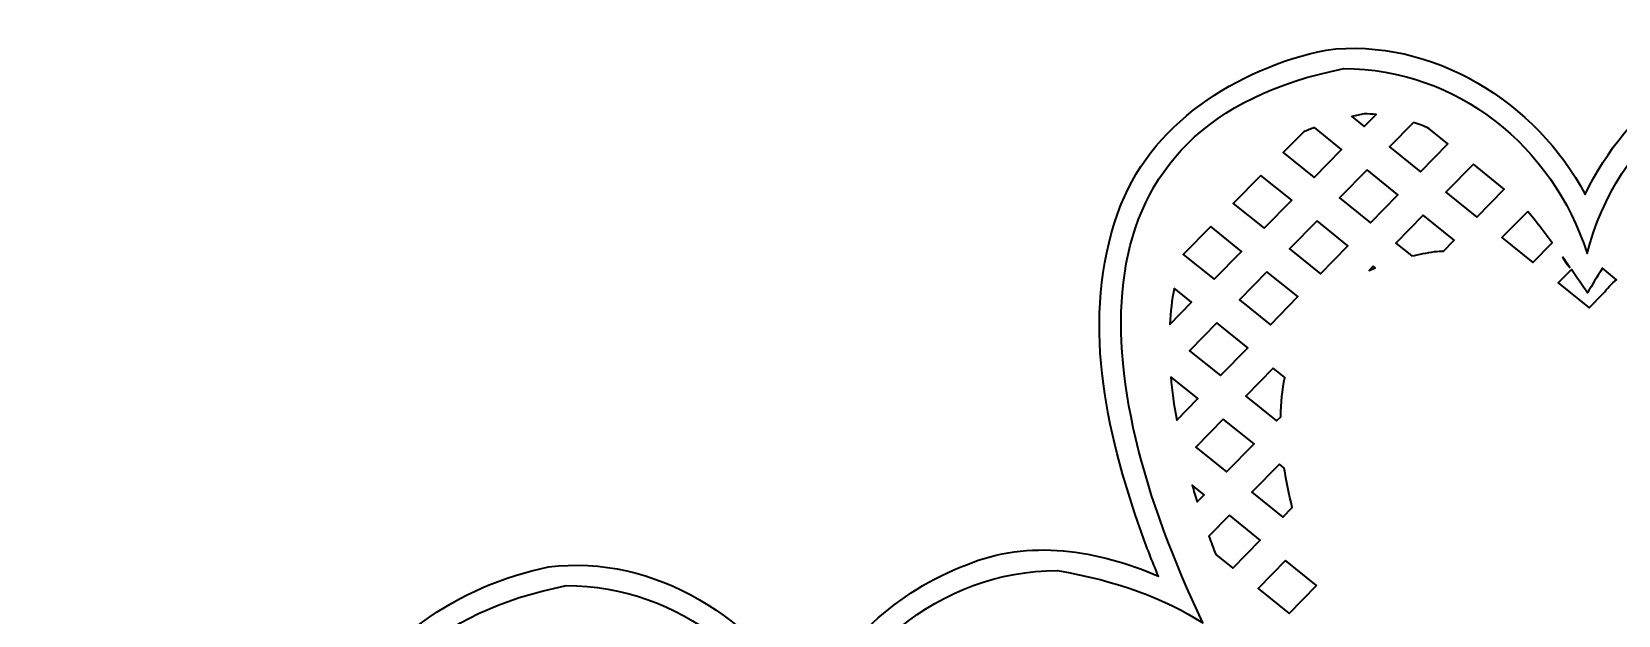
# Model space of a CAD drawing. Header units: centimetres. Extents: x -15.4 to 15.6, y -20.4 to 8.3.
# Drawn here: x -15.4 to 0.1, y 2.58 to 8.28 of the extents above; entities that cross this region are included whole.
import ezdxf

# ---------------------------------------------------------------- set-up
doc = ezdxf.new("R2010")
doc.units = ezdxf.units.CM
doc.header["$MEASUREMENT"] = 0
doc.layers.add('Layer 1', color=7, linetype='Continuous')

msp = doc.modelspace()

# ---------------------------------------------------------------- linework, layer by layer
at = {"layer": 'Layer 1', "color": 253, "lineweight": 35}
msp.add_open_spline([(2.00938, 8.26907), (1.0502, 8.19995), (0.17978, 7.55107), (-0.22387, 6.68736), (-0.22387, 6.68736), (-0.70016, 7.58544), (-1.72385, 8.23004), (-2.75726, 8.09874), (-2.75726, 8.09874), (-3.62561, 7.91991), (-4.4919, 7.37525), (-4.79051, 6.50462), (-4.79051, 6.50462), (-5.15748, 5.48943), (-4.91086, 4.37709), (-4.56387, 3.39329), (-4.56387, 3.39329), (-4.51215, 3.24645), (-4.4548, 3.10212), (-4.3952, 2.95838), (-4.3952, 2.95838), (-4.97886, 3.21249), (-5.66633, 3.32452), (-6.26961, 3.06917), (-6.26961, 3.06917), (-6.94618, 2.81647), (-7.51304, 2.29182), (-7.81908, 1.63794), (-7.81908, 1.63794), (-8.30112, 2.53189), (-9.32133, 3.18046), (-10.35495, 3.04767), (-10.35495, 3.04767), (-11.22027, 2.86914), (-12.08444, 2.32772), (-12.385, 1.45855), (-12.385, 1.45855), (-12.75559, 0.44133), (-12.5102, -0.6735), (-12.15588, -1.65877), (-12.15588, -1.65877), (-11.44262, -3.5993), (-10.2385, -5.32567), (-8.83004, -6.82455), (-8.83004, -6.82455), (-8.41224, -7.24781), (-7.96696, -7.67015), (-7.43379, -7.94164), (-7.43379, -7.94164), (-7.15003, -7.9436), (-6.98808, -7.66926), (-6.77426, -7.5253), (-6.77426, -7.5253), (-5.49626, -6.36561), (-4.52064, -4.90929), (-3.70962, -3.39638), (-3.70962, -3.39638), (-3.17585, -2.36237), (-2.74916, -1.25159), (-2.64646, -0.08432), (-2.64646, -0.08432), (-1.87001, -1.13242), (-1.01145, -2.15974), (0.0928, -2.87319), (0.0928, -2.87319), (0.36642, -2.95662), (0.54767, -2.67364), (0.74628, -2.54003), (0.74628, -2.54003), (1.48684, -1.91426), (2.09105, -1.1427), (2.65595, -0.35717), (2.65595, -0.35717), (2.8045, -1.84222), (3.50262, -3.19892), (4.26956, -4.45393), (4.26956, -4.45393), (5.12262, -5.81294), (6.13663, -7.09614), (7.41514, -8.0797), (7.41514, -8.0797), (7.57182, -8.19643), (7.79521, -8.36247), (7.98225, -8.20729), (7.98225, -8.20729), (8.48853, -7.89473), (8.87493, -7.42947), (9.27574, -6.99654), (9.27574, -6.99654), (10.57519, -5.50695), (11.62551, -3.78467), (12.25611, -1.90619), (12.25611, -1.90619), (12.55757, -0.94711), (12.72072, 0.12398), (12.37525, 1.09473), (12.37525, 1.09473), (12.09871, 1.82558), (11.47435, 2.39544), (10.74246, 2.64728), (10.74246, 2.64728), (10.15309, 2.89312), (9.46069, 2.97766), (8.86704, 2.70538), (8.86704, 2.70538), (8.21791, 2.44657), (7.68063, 1.93153), (7.38041, 1.30143), (7.38041, 1.30143), (6.9049, 2.18622), (5.90202, 2.82707), (4.8799, 2.71452), (4.8799, 2.71452), (4.68364, 2.6711), (4.48962, 2.6157), (4.30297, 2.54332), (4.30297, 2.54332), (4.7743, 3.66205), (5.12849, 4.90409), (4.88257, 6.12264), (4.88257, 6.12264), (4.68828, 6.99962), (4.01042, 7.73568), (3.16278, 8.02681), (3.16278, 8.02681), (2.79596, 8.16884), (2.40564, 8.27746), (2.00938, 8.26907)], degree=3, knots=[0, 0, 0, 0, 0.03030303, 0.03030303, 0.03030303, 0.03030303, 0.06060606, 0.06060606, 0.06060606, 0.06060606, 0.09090909, 0.09090909, 0.09090909, 0.09090909, 0.12121212, 0.12121212, 0.12121212, 0.12121212, 0.15151515, 0.15151515, 0.15151515, 0.15151515, 0.18181818, 0.18181818, 0.18181818, 0.18181818, 0.21212121, 0.21212121, 0.21212121, 0.21212121, 0.24242424, 0.24242424, 0.24242424, 0.24242424, 0.27272727, 0.27272727, 0.27272727, 0.27272727, 0.3030303, 0.3030303, 0.3030303, 0.3030303, 0.33333333, 0.33333333, 0.33333333, 0.33333333, 0.36363636, 0.36363636, 0.36363636, 0.36363636, 0.39393939, 0.39393939, 0.39393939, 0.39393939, 0.42424242, 0.42424242, 0.42424242, 0.42424242, 0.45454545, 0.45454545, 0.45454545, 0.45454545, 0.48484848, 0.48484848, 0.48484848, 0.48484848, 0.51515152, 0.51515152, 0.51515152, 0.51515152, 0.54545455, 0.54545455, 0.54545455, 0.54545455, 0.57575758, 0.57575758, 0.57575758, 0.57575758, 0.60606061, 0.60606061, 0.60606061, 0.60606061, 0.63636364, 0.63636364, 0.63636364, 0.63636364, 0.66666667, 0.66666667, 0.66666667, 0.66666667, 0.6969697, 0.6969697, 0.6969697, 0.6969697, 0.72727273, 0.72727273, 0.72727273, 0.72727273, 0.75757576, 0.75757576, 0.75757576, 0.75757576, 0.78787879, 0.78787879, 0.78787879, 0.78787879, 0.81818182, 0.81818182, 0.81818182, 0.81818182, 0.84848485, 0.84848485, 0.84848485, 0.84848485, 0.87878788, 0.87878788, 0.87878788, 0.87878788, 0.90909091, 0.90909091, 0.90909091, 0.90909091, 0.93939394, 0.93939394, 0.93939394, 0.93939394, 1, 1, 1, 1], dxfattribs=at)
at = {"layer": 'Layer 1', "color": 97, "lineweight": 35}
for points, knots in [([(2.21466, 8.06417), (1.05942, 8.06417), (0.08578, 7.2364), (-0.20612, 6.11092), (-0.20612, 6.11092), (-0.54179, 7.16051), (-1.48017, 7.91671), (-2.58435, 7.91671), (-2.58435, 7.91671), (-5.30088, 7.37912), (-5.11676, 4.93459), (-3.9613, 2.50175), (-3.9613, 2.50175), (-4.32873, 2.73763), (-4.79713, 2.91279), (-5.38224, 3.01279), (-5.38224, 3.01279), (-6.53748, 3.01279), (-7.51113, 2.18502), (-7.80302, 1.05954), (-7.80302, 1.05954), (-8.13869, 2.10913), (-9.07707, 2.86533), (-10.18125, 2.86533), (-10.18125, 2.86533), (-15.40439, 1.83169), (-9.90405, -6.25215), (-7.39448, -7.74654), (-7.39448, -7.74654), (-5.83949, -6.73422), (-2.61042, -2.3005), (-2.85559, 0.57799), (-2.85559, 0.57799), (-1.84994, -0.91735), (-0.65078, -2.18711), (0.20241, -2.69516), (0.20241, -2.69516), (0.90328, -2.23889), (1.94414, -1.08734), (2.85381, 0.30337), (2.85381, 0.30337), (2.63987, -2.51335), (5.99897, -7.00812), (7.80656, -8.0845), (7.80656, -8.0845), (10.01437, -6.64719), (15.59712, 1.68729), (9.81879, 2.67483), (9.81879, 2.67483), (8.66355, 2.67483), (7.68991, 1.84706), (7.39802, 0.72158), (7.39802, 0.72158), (7.06235, 1.77117), (6.12397, 2.52737), (5.01979, 2.52737), (5.01979, 2.52737), (4.55367, 2.43513), (4.17321, 2.2866), (3.86814, 2.09176), (3.86814, 2.09176), (5.13047, 4.72334), (5.41119, 7.51787), (2.21466, 8.06417)], [0, 0, 0, 0, 0.05882353, 0.05882353, 0.05882353, 0.05882353, 0.11764706, 0.11764706, 0.11764706, 0.11764706, 0.17647059, 0.17647059, 0.17647059, 0.17647059, 0.23529412, 0.23529412, 0.23529412, 0.23529412, 0.29411765, 0.29411765, 0.29411765, 0.29411765, 0.35294118, 0.35294118, 0.35294118, 0.35294118, 0.41176471, 0.41176471, 0.41176471, 0.41176471, 0.47058824, 0.47058824, 0.47058824, 0.47058824, 0.52941176, 0.52941176, 0.52941176, 0.52941176, 0.58823529, 0.58823529, 0.58823529, 0.58823529, 0.64705882, 0.64705882, 0.64705882, 0.64705882, 0.70588235, 0.70588235, 0.70588235, 0.70588235, 0.76470588, 0.76470588, 0.76470588, 0.76470588, 0.82352941, 0.82352941, 0.82352941, 0.82352941, 0.88235294, 0.88235294, 0.88235294, 0.88235294, 1, 1, 1, 1]), ([(-2.38418, 7.47481), (-2.34508, 7.47481), (-2.30629, 7.47304), (-2.26815, 7.46998), (-2.26815, 7.46998), (-2.26815, 7.46998), (-2.38418, 7.35201), (-2.38418, 7.35201), (-2.38418, 7.35201), (-2.38418, 7.35201), (-2.5036, 7.44822), (-2.5036, 7.44822), (-2.5036, 7.44822), (-2.46444, 7.45744), (-2.42482, 7.46659), (-2.38418, 7.47481)], [0, 0, 0, 0, 0.2, 0.2, 0.2, 0.2, 0.4, 0.4, 0.4, 0.4, 0.6, 0.6, 0.6, 0.6, 1, 1, 1, 1]), ([(-2.87008, 7.34089), (-2.87008, 7.34089), (-2.60465, 7.12768), (-2.60465, 7.12768), (-2.60465, 7.12768), (-2.60465, 7.12768), (-2.87298, 6.85403), (-2.87298, 6.85403), (-2.87298, 6.85403), (-2.87298, 6.85403), (-3.17467, 7.0977), (-3.17467, 7.0977), (-3.17467, 7.0977), (-3.17467, 7.0977), (-2.97548, 7.30028), (-2.97548, 7.30028), (-2.97548, 7.30028), (-2.94109, 7.31425), (-2.906, 7.32793), (-2.87008, 7.34089)], [0, 0, 0, 0, 0.16666667, 0.16666667, 0.16666667, 0.16666667, 0.33333333, 0.33333333, 0.33333333, 0.33333333, 0.5, 0.5, 0.5, 0.5, 0.66666667, 0.66666667, 0.66666667, 0.66666667, 1, 1, 1, 1]), ([(-1.90119, 7.39214), (-1.85041, 7.3745), (-1.80028, 7.35478), (-1.75131, 7.33219), (-1.75131, 7.33219), (-1.75131, 7.33219), (-1.56614, 7.18231), (-1.56614, 7.18231), (-1.56614, 7.18231), (-1.56614, 7.18231), (-1.83399, 6.90866), (-1.83399, 6.90866), (-1.83399, 6.90866), (-1.83399, 6.90866), (-2.13616, 7.15233), (-2.13616, 7.15233), (-2.13616, 7.15233), (-2.13616, 7.15233), (-1.90119, 7.39214), (-1.90119, 7.39214)], [0, 0, 0, 0, 0.16666667, 0.16666667, 0.16666667, 0.16666667, 0.33333333, 0.33333333, 0.33333333, 0.33333333, 0.5, 0.5, 0.5, 0.5, 0.66666667, 0.66666667, 0.66666667, 0.66666667, 1, 1, 1, 1]), ([(-1.31763, 6.98263), (-1.31763, 6.98263), (-1.01642, 6.73992), (-1.01642, 6.73992), (-1.01642, 6.73992), (-1.01642, 6.73992), (-1.28523, 6.46579), (-1.28523, 6.46579), (-1.28523, 6.46579), (-1.28523, 6.46579), (-1.58644, 6.70898), (-1.58644, 6.70898), (-1.58644, 6.70898), (-1.58644, 6.70898), (-1.31763, 6.98263), (-1.31763, 6.98263)], [0, 0, 0, 0, 0.2, 0.2, 0.2, 0.2, 0.4, 0.4, 0.4, 0.4, 0.6, 0.6, 0.6, 0.6, 1, 1, 1, 1]), ([(-3.39465, 6.87336), (-3.39465, 6.87336), (-3.09296, 6.63017), (-3.09296, 6.63017), (-3.09296, 6.63017), (-3.09296, 6.63017), (-3.36177, 6.35652), (-3.36177, 6.35652), (-3.36177, 6.35652), (-3.36177, 6.35652), (-3.66346, 6.59971), (-3.66346, 6.59971), (-3.66346, 6.59971), (-3.66346, 6.59971), (-3.39465, 6.87336), (-3.39465, 6.87336)], [0, 0, 0, 0, 0.2, 0.2, 0.2, 0.2, 0.4, 0.4, 0.4, 0.4, 0.6, 0.6, 0.6, 0.6, 1, 1, 1, 1]), ([(-2.35662, 6.928), (-2.35662, 6.928), (-2.05493, 6.68433), (-2.05493, 6.68433), (-2.05493, 6.68433), (-2.05493, 6.68433), (-2.32374, 6.41068), (-2.32374, 6.41068), (-2.32374, 6.41068), (-2.32374, 6.41068), (-2.62543, 6.65435), (-2.62543, 6.65435), (-2.62543, 6.65435), (-2.62543, 6.65435), (-2.35662, 6.928), (-2.35662, 6.928)], [0, 0, 0, 0, 0.2, 0.2, 0.2, 0.2, 0.4, 0.4, 0.4, 0.4, 0.6, 0.6, 0.6, 0.6, 1, 1, 1, 1]), ([(-0.78677, 6.52236), (-0.70363, 6.42214), (-0.62393, 6.31883), (-0.54696, 6.21487), (-0.54696, 6.21487), (-0.54696, 6.21487), (-0.736, 6.02293), (-0.736, 6.02293), (-0.736, 6.02293), (-0.736, 6.02293), (-1.03817, 6.2666), (-1.03817, 6.2666), (-1.03817, 6.2666), (-1.03817, 6.2666), (-0.78677, 6.52236), (-0.78677, 6.52236)], [0, 0, 0, 0, 0.2, 0.2, 0.2, 0.2, 0.4, 0.4, 0.4, 0.4, 0.6, 0.6, 0.6, 0.6, 1, 1, 1, 1]), ([(-3.88441, 6.37538), (-3.88441, 6.37538), (-3.58224, 6.13171), (-3.58224, 6.13171), (-3.58224, 6.13171), (-3.58224, 6.13171), (-3.85057, 5.85855), (-3.85057, 5.85855), (-3.85057, 5.85855), (-3.85057, 5.85855), (-4.15226, 6.10174), (-4.15226, 6.10174), (-4.15226, 6.10174), (-4.15226, 6.10174), (-3.88441, 6.37538), (-3.88441, 6.37538)], [0, 0, 0, 0, 0.2, 0.2, 0.2, 0.2, 0.4, 0.4, 0.4, 0.4, 0.6, 0.6, 0.6, 0.6, 1, 1, 1, 1]), ([(-2.84542, 6.43002), (-2.84542, 6.43002), (-2.54325, 6.18683), (-2.54325, 6.18683), (-2.54325, 6.18683), (-2.54325, 6.18683), (-2.81158, 5.91318), (-2.81158, 5.91318), (-2.81158, 5.91318), (-2.81158, 5.91318), (-3.11375, 6.15637), (-3.11375, 6.15637), (-3.11375, 6.15637), (-3.11375, 6.15637), (-2.84542, 6.43002), (-2.84542, 6.43002)], [0, 0, 0, 0, 0.2, 0.2, 0.2, 0.2, 0.4, 0.4, 0.4, 0.4, 0.6, 0.6, 0.6, 0.6, 1, 1, 1, 1]), ([(-1.80739, 6.48465), (-1.80739, 6.48465), (-1.50618, 6.24146), (-1.50618, 6.24146), (-1.50618, 6.24146), (-1.50618, 6.24146), (-1.61061, 6.13461), (-1.61061, 6.13461), (-1.61061, 6.13461), (-1.63905, 6.13351), (-1.66743, 6.13188), (-1.69618, 6.12978), (-1.69618, 6.12978), (-1.7745, 6.11777), (-1.84908, 6.10313), (-1.92051, 6.08627), (-1.92051, 6.08627), (-1.92051, 6.08627), (-2.07522, 6.21101), (-2.07522, 6.21101), (-2.07522, 6.21101), (-2.07522, 6.21101), (-1.80739, 6.48465), (-1.80739, 6.48465)], [0, 0, 0, 0, 0.14285714, 0.14285714, 0.14285714, 0.14285714, 0.28571429, 0.28571429, 0.28571429, 0.28571429, 0.42857143, 0.42857143, 0.42857143, 0.42857143, 0.57142857, 0.57142857, 0.57142857, 0.57142857, 0.71428571, 0.71428571, 0.71428571, 0.71428571, 1, 1, 1, 1]), ([(-0.44592, 6.07659), (-0.42158, 6.04258), (-0.39812, 6.00887), (-0.37437, 5.97506), (-0.37437, 5.97506), (-0.40366, 6.00222), (-0.42791, 6.03744), (-0.44592, 6.07659)], [0, 0, 0, 0, 0.33333333, 0.33333333, 0.33333333, 0.33333333, 1, 1, 1, 1]), ([(-3.33422, 5.93203), (-3.33422, 5.93203), (-3.03205, 5.68884), (-3.03205, 5.68884), (-3.03205, 5.68884), (-3.03205, 5.68884), (-3.30086, 5.41519), (-3.30086, 5.41519), (-3.30086, 5.41519), (-3.30086, 5.41519), (-3.60303, 5.65838), (-3.60303, 5.65838), (-3.60303, 5.65838), (-3.60303, 5.65838), (-3.33422, 5.93203), (-3.33422, 5.93203)], [0, 0, 0, 0, 0.2, 0.2, 0.2, 0.2, 0.4, 0.4, 0.4, 0.4, 0.6, 0.6, 0.6, 0.6, 1, 1, 1, 1]), ([(-2.29522, 5.98715), (-2.29522, 5.98715), (-2.27636, 5.97168), (-2.27636, 5.97168), (-2.27636, 5.97168), (-2.2967, 5.96309), (-2.31672, 5.95419), (-2.33631, 5.94509), (-2.33631, 5.94509), (-2.33631, 5.94509), (-2.29522, 5.98715), (-2.29522, 5.98715)], [0, 0, 0, 0, 0.25, 0.25, 0.25, 0.25, 0.5, 0.5, 0.5, 0.5, 1, 1, 1, 1]), ([(-0.0572, 5.96636), (-0.0572, 5.96636), (0.08156, 5.85468), (0.08156, 5.85468), (0.08156, 5.85468), (0.0341, 5.81444), (-0.00978, 5.76922), (-0.04946, 5.71882), (-0.04946, 5.71882), (-0.04946, 5.71882), (-0.1858, 5.58006), (-0.1858, 5.58006), (-0.1858, 5.58006), (-0.1858, 5.58006), (-0.48797, 5.82325), (-0.48797, 5.82325), (-0.48797, 5.82325), (-0.48797, 5.82325), (-0.35936, 5.95379), (-0.35936, 5.95379), (-0.35936, 5.95379), (-0.30558, 5.87702), (-0.25274, 5.8006), (-0.20175, 5.72656), (-0.20175, 5.72656), (-0.15808, 5.80157), (-0.10966, 5.88234), (-0.05719, 5.96637), (-0.05719, 5.96637), (-0.05719, 5.96637), (-0.0572, 5.96636), (-0.0572, 5.96636)], [0, 0, 0, 0, 0.11111111, 0.11111111, 0.11111111, 0.11111111, 0.22222222, 0.22222222, 0.22222222, 0.22222222, 0.33333333, 0.33333333, 0.33333333, 0.33333333, 0.44444444, 0.44444444, 0.44444444, 0.44444444, 0.55555556, 0.55555556, 0.55555556, 0.55555556, 0.66666667, 0.66666667, 0.66666667, 0.66666667, 0.77777778, 0.77777778, 0.77777778, 0.77777778, 1, 1, 1, 1]), ([(-4.24171, 5.77152), (-4.24171, 5.77152), (-4.07104, 5.63373), (-4.07104, 5.63373), (-4.07104, 5.63373), (-4.07104, 5.63373), (-4.28377, 5.41713), (-4.28377, 5.41713), (-4.28377, 5.41713), (-4.27703, 5.53883), (-4.26289, 5.65705), (-4.24171, 5.77152)], [0, 0, 0, 0, 0.25, 0.25, 0.25, 0.25, 0.5, 0.5, 0.5, 0.5, 1, 1, 1, 1]), ([(-3.8235, 5.43405), (-3.8235, 5.43405), (-3.52181, 5.19038), (-3.52181, 5.19038), (-3.52181, 5.19038), (-3.52181, 5.19038), (-3.78966, 4.91721), (-3.78966, 4.91721), (-3.78966, 4.91721), (-3.78966, 4.91721), (-4.09183, 5.1604), (-4.09183, 5.1604), (-4.09183, 5.1604), (-4.09183, 5.1604), (-3.8235, 5.43405), (-3.8235, 5.43405)], [0, 0, 0, 0, 0.2, 0.2, 0.2, 0.2, 0.4, 0.4, 0.4, 0.4, 0.6, 0.6, 0.6, 0.6, 1, 1, 1, 1]), ([(-3.2733, 4.9907), (-3.2733, 4.9907), (-3.16017, 4.89932), (-3.16017, 4.89932), (-3.16017, 4.89932), (-3.18487, 4.77738), (-3.19789, 4.64929), (-3.2003, 4.51592), (-3.2003, 4.51592), (-3.2003, 4.51592), (-3.24091, 4.47483), (-3.24091, 4.47483), (-3.24091, 4.47483), (-3.24091, 4.47483), (-3.54212, 4.71705), (-3.54212, 4.71705), (-3.54212, 4.71705), (-3.54212, 4.71705), (-3.2733, 4.9907), (-3.2733, 4.9907)], [0, 0, 0, 0, 0.16666667, 0.16666667, 0.16666667, 0.16666667, 0.33333333, 0.33333333, 0.33333333, 0.33333333, 0.5, 0.5, 0.5, 0.5, 0.66666667, 0.66666667, 0.66666667, 0.66666667, 1, 1, 1, 1]), ([(-4.2741, 4.90609), (-4.2741, 4.90609), (-4.00964, 4.69287), (-4.00964, 4.69287), (-4.00964, 4.69287), (-4.00964, 4.69287), (-4.21657, 4.48207), (-4.21657, 4.48207), (-4.21657, 4.48207), (-4.2424, 4.62605), (-4.26208, 4.76767), (-4.2741, 4.90608), (-4.2741, 4.90608), (-4.2741, 4.90608), (-4.2741, 4.90609), (-4.2741, 4.90609)], [0, 0, 0, 0, 0.2, 0.2, 0.2, 0.2, 0.4, 0.4, 0.4, 0.4, 0.6, 0.6, 0.6, 0.6, 1, 1, 1, 1]), ([(-3.76209, 4.4932), (-3.76209, 4.4932), (-3.46088, 4.25049), (-3.46088, 4.25049), (-3.46088, 4.25049), (-3.46088, 4.25049), (-3.72921, 3.97684), (-3.72921, 3.97684), (-3.72921, 3.97684), (-3.72921, 3.97684), (-4.03042, 4.21955), (-4.03042, 4.21955), (-4.03042, 4.21955), (-4.03042, 4.21955), (-3.76209, 4.4932), (-3.76209, 4.4932)], [0, 0, 0, 0, 0.2, 0.2, 0.2, 0.2, 0.4, 0.4, 0.4, 0.4, 0.6, 0.6, 0.6, 0.6, 1, 1, 1, 1]), ([(-3.21286, 4.05082), (-3.21286, 4.05082), (-3.165, 4.01214), (-3.165, 4.01214), (-3.165, 4.01214), (-3.14608, 3.88643), (-3.1196, 3.75799), (-3.08716, 3.62729), (-3.08716, 3.62729), (-3.08716, 3.62729), (-3.1795, 3.5335), (-3.1795, 3.5335), (-3.1795, 3.5335), (-3.1795, 3.5335), (-3.48167, 3.77717), (-3.48167, 3.77717), (-3.48167, 3.77717), (-3.48167, 3.77717), (-3.21286, 4.05082), (-3.21286, 4.05082)], [0, 0, 0, 0, 0.16666667, 0.16666667, 0.16666667, 0.16666667, 0.33333333, 0.33333333, 0.33333333, 0.33333333, 0.5, 0.5, 0.5, 0.5, 0.66666667, 0.66666667, 0.66666667, 0.66666667, 1, 1, 1, 1]), ([(-4.06572, 3.84631), (-4.06572, 3.84631), (-3.94969, 3.75252), (-3.94969, 3.75252), (-3.94969, 3.75252), (-3.94969, 3.75252), (-4.01689, 3.68435), (-4.01689, 3.68435), (-4.01689, 3.68435), (-4.03403, 3.73855), (-4.05005, 3.79251), (-4.06572, 3.84632), (-4.06572, 3.84632), (-4.06572, 3.84632), (-4.06572, 3.84631), (-4.06572, 3.84631)], [0, 0, 0, 0, 0.2, 0.2, 0.2, 0.2, 0.4, 0.4, 0.4, 0.4, 0.6, 0.6, 0.6, 0.6, 1, 1, 1, 1]), ([(-3.70214, 3.55283), (-3.70214, 3.55283), (-3.40045, 3.30916), (-3.40045, 3.30916), (-3.40045, 3.30916), (-3.40045, 3.30916), (-3.6683, 3.03551), (-3.6683, 3.03551), (-3.6683, 3.03551), (-3.6683, 3.03551), (-3.8351, 3.1704), (-3.8351, 3.1704), (-3.8351, 3.1704), (-3.85823, 3.23), (-3.88069, 3.28947), (-3.9023, 3.3488), (-3.9023, 3.3488), (-3.9023, 3.3488), (-3.70214, 3.55283), (-3.70214, 3.55283)], [0, 0, 0, 0, 0.16666667, 0.16666667, 0.16666667, 0.16666667, 0.33333333, 0.33333333, 0.33333333, 0.33333333, 0.5, 0.5, 0.5, 0.5, 0.66666667, 0.66666667, 0.66666667, 0.66666667, 1, 1, 1, 1]), ([(-3.15195, 3.10949), (-3.15195, 3.10949), (-2.85026, 2.86582), (-2.85026, 2.86582), (-2.85026, 2.86582), (-2.85026, 2.86582), (-3.11907, 2.59265), (-3.11907, 2.59265), (-3.11907, 2.59265), (-3.11907, 2.59265), (-3.42076, 2.83584), (-3.42076, 2.83584), (-3.42076, 2.83584), (-3.42076, 2.83584), (-3.15195, 3.10949), (-3.15195, 3.10949)], [0, 0, 0, 0, 0.2, 0.2, 0.2, 0.2, 0.4, 0.4, 0.4, 0.4, 0.6, 0.6, 0.6, 0.6, 1, 1, 1, 1])]:
    msp.add_open_spline(points, degree=3, knots=knots, dxfattribs=at)

doc.saveas('drawing.dxf')
